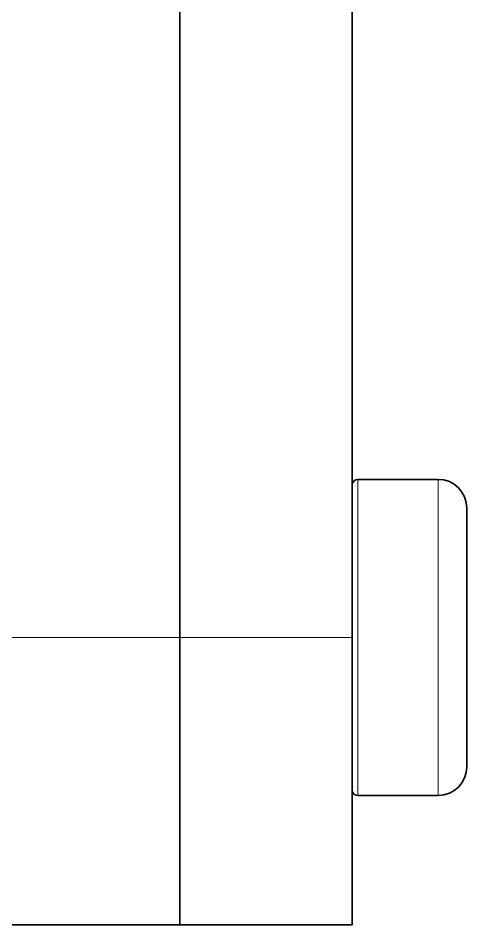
# Model space of a CAD drawing. Extents: x 291 to 834, y 188 to 661.
# Drawn here: x 426.88 to 434.7, y 187.7 to 203.47 of the extents above; entities that cross this region are included whole.
import ezdxf

# ---------------------------------------------------------------- set-up
doc = ezdxf.new("R2010")
doc.units = 0

msp = doc.modelspace()

# ---------------------------------------------------------------- linework, layer by layer
at = {"color": 7, "lineweight": 35}
for p, q in [((429.702, 249.077), (429.702, 192.697)), ((429.702, 249.077), (429.702, 192.697)), ((432.702, 249.077), (432.702, 192.697))]:
    msp.add_line(p, q, dxfattribs=at)
at = {"color": 7, "lineweight": 13, "ltscale": 0.008416}
for p, q in [((432.802, 195.11), (432.802, 195.447)), ((434.202, 195.11), (434.202, 195.447))]:
    msp.add_line(p, q, dxfattribs=at)
at = {"color": 7, "lineweight": 35, "ltscale": 0.035001}
for p, q in [((432.802, 195.447), (434.202, 195.447)), ((432.802, 189.947), (434.202, 189.947))]:
    msp.add_line(p, q, dxfattribs=at)
at = {"color": 7, "lineweight": 13, "ltscale": 0.129084}
for p, q in [((432.802, 189.947), (432.802, 195.11)), ((434.202, 189.947), (434.202, 195.11))]:
    msp.add_line(p, q, dxfattribs=at)
at = {"color": 7, "lineweight": 35, "ltscale": 0.006886}
msp.add_line((434.702, 194.671), (434.702, 194.947), dxfattribs=at)
at = {"color": 7, "lineweight": 35, "ltscale": 0.105614}
msp.add_line((434.702, 190.447), (434.702, 194.671), dxfattribs=at)
at = {"color": 7, "lineweight": 13, "ltscale": 0.075}
for p, q in [((426.702, 192.697), (429.702, 192.697)), ((429.702, 192.697), (432.702, 192.697))]:
    msp.add_line(p, q, dxfattribs=at)
at = {"color": 7, "lineweight": 35, "ltscale": 0.125}
for p, q in [((429.702, 187.697), (429.702, 192.697)), ((429.702, 187.697), (429.702, 192.697)), ((432.702, 187.697), (432.702, 192.697))]:
    msp.add_line(p, q, dxfattribs=at)
at = {"color": 7, "lineweight": 35, "ltscale": 0.075}
for p, q in [((426.702, 187.697), (429.702, 187.697)), ((429.702, 187.697), (432.702, 187.697))]:
    msp.add_line(p, q, dxfattribs=at)
at = {"color": 7, "lineweight": 35}
for centre, radius, start, end in [((432.802, 195.347), 0.1, 90.0336, 179.9664), ((434.202, 194.947), 0.5, 0, 90), ((434.202, 190.447), 0.5, 270, 360), ((432.802, 190.047), 0.1, 180.0336, 269.9664)]:
    msp.add_arc(centre, radius, start, end, dxfattribs=at)

doc.saveas('drawing.dxf')
